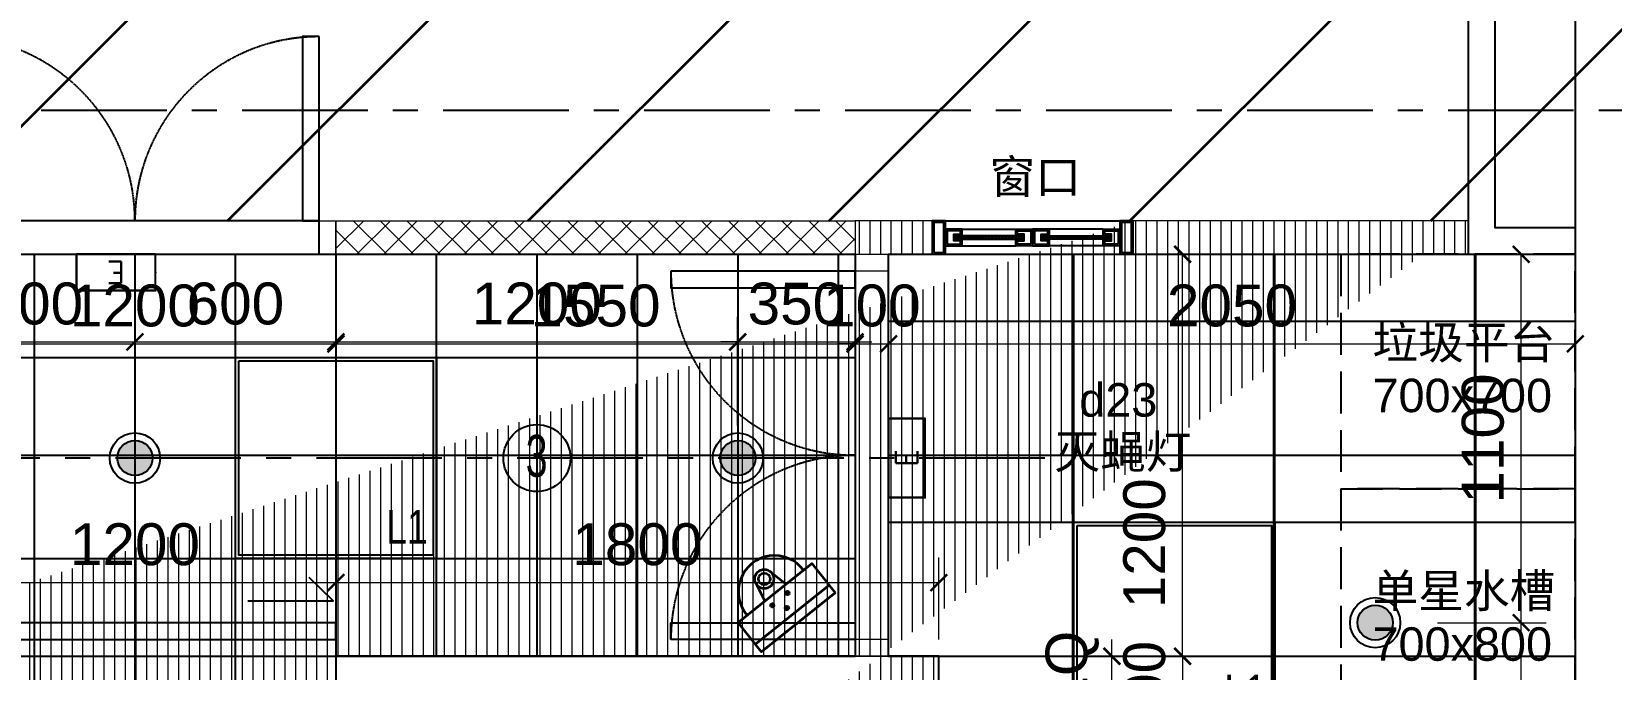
# Model space of a CAD drawing. Header units: millimetres. Extents: x -6033 to 120673, y -4970 to 90533.
# Drawn here: x 85572 to 90288, y 69550 to 71455 of the extents above; entities that cross this region are included whole.
import ezdxf
from ezdxf.enums import TextEntityAlignment as Align

# ---------------------------------------------------------------- set-up
doc = ezdxf.new("R2010")
doc.units = ezdxf.units.MM
for name, pattern in [('I-AR$0$CENTER', [2, 1.25, -0.25, 0.25, -0.25]), ('I-CEILING$0$CENTER', [2, 1.25, -0.25, 0.25, -0.25]), ('I-PLAN$0$ACAD_ISO02W100', [15, 12, -3]), ('I-PLAN$0$DASH', [0.35, 0.25, -0.1])]:
    doc.linetypes.add(name, pattern=pattern)
doc.layers.get('DefPoints').update_dxf_attribs({"color": 250})
for name, color, linetype, lineweight in [('_ACM-A-ANNO-DIMS', 2, 'Continuous', 9), ('_ACM-A-ANNO-DIMS-b', 2, 'Continuous', 18), ('_ACM-A-ANNO-DIMS-c', 2, 'Continuous', 18), ('I-AR$0$GZET_COL_GRID_1-200_轴线', 8, 'I-AR$0$CENTER', 25), ('I-AR$0$I-SCOPE', 252, 'Continuous', 35), ('I-CEILING$0$_ACM-A-DETL', 7, 'Continuous', 9), ('I-CEILING$0$_ACM-E-EQMT-SECT', 3, 'Continuous', 35), ('I-PLAN$0$_ACM-A-WALL-HACH', 251, 'Continuous', 9), ('I-PLAN$0$I-PL-WALL-FHINISH', 73, 'Continuous', 13), ('I-PLAN$0$I-WALL', 6, 'Continuous', 13)]:
    doc.layers.add(name, color=color, linetype=linetype, lineweight=lineweight)
for name, color, linetype in [('I-AR$0$D-BASE-INTWALL', 1, 'Continuous'), ('I-AR$0$D-BASE-WALL', 4, 'Continuous'), ('I-CEILING$0$0-LIGHT-RC', 1, 'Continuous'), ('I-CEILING$0$0-LIGHT-TXT', 90, 'Continuous'), ('I-CEILING$0$EQUIP_喷头', 90, 'Continuous'), ('I-CEILING$0$I-GRID', 252, 'I-CEILING$0$CENTER'), ('I-CEILING$0$I-RCP', 2, 'Continuous'), ('I-CEILING$0$I-RCP-AIR', 64, 'Continuous'), ('I-CEILING$0$I-RCP-REF', 3, 'Continuous'), ('I-CEILING$0$RC-Hatch【天花填充】', 251, 'Continuous'), ('I-FLOOR$0$I-FC', 2, 'Continuous'), ('I-FLOOR$0$I-FC-HATCH', 8, 'Continuous'), ('I-PLAN$0$I-PL-DOOR', 2, 'Continuous'), ('I-PLAN$0$I-PL-FURN', 1, 'I-PLAN$0$DASH'), ('I-PLAN$0$I—平面—门', 1, 'Continuous'), ('I-PLAN$0$L-ELEV-MARK', 253, 'Continuous'), ('地坪', 7, 'Continuous'), ('天花', 7, 'Continuous')]:
    doc.layers.add(name, color=color, linetype=linetype)
doc.styles.add('_ACM-G-NOTES', font='arial.ttf')
doc.styles.add('I-CEILING$0$1层应急疏散照明平面图$0$_TEL_DIM', font='SIMPLEX', dxfattribs={"width": 0.8, "height": 3.5, "bigfont": 'HZTXT'})
doc.styles.add('I-CEILING$0$_TEL_ATTDEF', font='GBENOR', dxfattribs={"width": 0.8, "height": 3, "bigfont": 'GBCBIG'})
doc.styles.add('I-CEILING$0$hztxt', font='ROS.shx', dxfattribs={"width": 0.7, "bigfont": 'HZTXT.shx'})
doc.styles.add('I-CEILING$0$I-CEILING$0$ar', font='arial.ttf', dxfattribs={"width": 0.8})
doc.styles.add('I-CEILING$0$黑体', font='simhei.ttf', dxfattribs={"height": 600})
doc.styles.add('I-PLAN$0$Arial', font='ARIALUNI.ttf')
doc.dimstyles.new('_ACM-DIM-A_50', dxfattribs={"dimscale": 50, "dimtxt": 2.5, "dimasz": 1, "dimexe": 1.5, "dimexo": 1, "dimgap": 1, "dimtad": 1, "dimdec": 0, "dimrnd": 5, "dimzin": 1, "dimdsep": 46, "dimtxsty": '_ACM-G-NOTES', "dimblk": 'ARCHTICK', "dimcen": 2.5, "dimclrd": 256, "dimclre": 256, "dimclrt": 256, "dimadec": 3, "dimazin": 0, "dimtfac": 1, "dimtdec": 0, "dimtix": 1, "dimtmove": 0, "dimatfit": 3, "dimldrblk": 'DOTSMALL', "dimfxl": 5, "dimfxlon": 1, "dimlwd": 18, "dimlwe": 18, "dimarcsym": 0})
pattern_1 = [(135.545657, (-1830, -52.47619), (-539.999994128, 530.00000522), [7.07139, -1477.92019]), (45, (-1840, -52.476), (20, 10), [7.00372, -21.28055]), (135.545657, (-1840, -52.47619), (-539.999994128, 530.00000522), [7.07139, -1477.92019]), (45, (-1850, -52.476), (20, 10), [7.00372, -21.28055])]

# ---------------------------------------------------------------- blocks, each defined once
blk = doc.blocks.new('I-AR$0$海龙_1211170131')
at = {"layer": 'I-AR$0$GZET_COL_GRID_1-200_轴线', "ltscale": 300}
blk.add_line((-2225, 70995), (116415, 70995), dxfattribs=at)
blk = doc.blocks.new('I-AR')
at = {"layer": 'I-AR$0$I-SCOPE'}
h = blk.add_hatch(dxfattribs=at)
h.set_pattern_fill('ANSI31', color=256, scale=200)
h.paths.add_polyline_path([(63300, 72640), (66630, 72640), (66630, 70889.4), (90600, 70890), (90600, 66390), (96650, 66390), (96650, 24876.4), (18340, 24876.4), (18340, 66390), (48090, 66390), (48090, 72640), (51400, 72640), (51400, 72649.9), (52869.5, 72649.9), (52869.5, 72640), (55240, 72640), (55240, 72790), (59460, 72790), (59460, 72640), (61830.5, 72640), (61830.5, 72649.9), (63300, 72649.9)], flags=16)
h.paths.add_polyline_path([(7330, 0), (7330, -1770), (11180, -1770), (11180, 0), (18450, 0), (18450, 2900), (27550, 2900), (27550, 18090), (37037.3, 18090), (37037.3, 17350), (96200, 17350), (96200, 18120), (114640, 18120), (114640, 84500), (0, 84500), (0, 0)])
at = {"layer": 'I-AR$0$D-BASE-INTWALL'}
blk.add_lwpolyline([(90180, 71650), (89860, 71650), (89860, 70790), (90180, 70790)], dxfattribs=at)
at = {"layer": 'I-AR$0$D-BASE-WALL'}
blk.add_line((90180, 73760), (90180, 66390), dxfattribs=at)
blk.add_lwpolyline([(90180, 71570), (89940, 71570), (89940, 70870), (90180, 70870)], dxfattribs=at)
at = {"layer": 'I-AR$0$GZET_COL_GRID_1-200_轴线'}
blk.add_blockref('I-AR$0$海龙_1211170131', (225, 225), dxfattribs=at)
blk = doc.blocks.new('I-PLAN$0$A$Cb0921e6b')
at = {"layer": 'I-PLAN$0$I-PL-WALL-FHINISH'}
for points in [[(0, 0), (50, 0), (50, 100), (0, 100)], [(1200, 0), (1150, 0), (1150, 100), (1200, 100)]]:
    blk.add_lwpolyline(points, close=True, dxfattribs=at)
at = {"layer": 'I-PLAN$0$I—平面—门'}
for points in [[(50, 650), (100, 650), (100, 100), (50, 100)], [(1150, 650), (1100, 650), (1100, 100), (1150, 100)]]:
    blk.add_lwpolyline(points, close=True, dxfattribs=at)
at = {"layer": 'I-PLAN$0$I—平面—门', "color": 252, "linetype": 'I-PLAN$0$DASH', "ltscale": 5}
for centre, start, end in [((50, 100), 0, 90), ((1150, 100), 90, 180)]:
    blk.add_arc(centre, 550, start, end, dxfattribs=at)
blk = doc.blocks.new('I-PLAN$0$K_0106232260')
at = {"layer": 'I-PLAN$0$I-PL-FURN', "linetype": 'ByBlock', "ltscale": 62}
h = blk.add_hatch(dxfattribs=at)
h.set_pattern_fill('玻璃截面', color=8, scale=10)
h.set_pattern_definition(pattern_1)
h.paths.add_polyline_path([(-224, -55), (-36, -55), (-35, -54), (-35, -46), (-36, -45), (-224, -45), (-225, -46), (-225, -54)])
h = blk.add_hatch(dxfattribs=at)
h.set_pattern_fill('玻璃截面', color=8, scale=10)
h.set_pattern_definition(pattern_1)
h.paths.add_polyline_path([(224, -55), (36, -55), (35, -54), (35, -46), (36, -45), (224, -45), (225, -46), (225, -54)])
at = {"layer": 'I-PLAN$0$I-PL-FURN', "color": 8, "linetype": 'ByBlock', "ltscale": 62}
for p, q in [((-260, 0), (260, 0)), ((-225, -55), (-230, -45)), ((-230, -55), (-225, -45)), ((-225, -46), (-35, -46)), ((-210, -25), (-50, -25)), ((-30, -55), (-35, -45)), ((-35, -55), (-30, -45)), ((30, -55), (35, -45)), ((35, -55), (30, -45)), ((225, -46), (35, -46)), ((210, -25), (50, -25)), ((225, -55), (230, -45)), ((230, -55), (225, -45)), ((-225, -54), (-35, -54)), ((-210, -75), (-50, -75)), ((225, -54), (35, -54)), ((210, -75), (50, -75)), ((-260, -100), (260, -100))]:
    blk.add_line(p, q, dxfattribs=at)
for points in [[(-300, -100), (-260, -100), (-260, 0), (-300, 0)], [(-295, -95), (-265, -95), (-265, -5), (-295, -5)], [(-260, -75), (-210, -75), (-210, -55), (-230, -55), (-230, -45), (-210, -45), (-210, -25), (-260, -25)], [(-255, -70), (-215, -70), (-215, -60), (-235, -60), (-235, -40), (-215, -40), (-215, -30), (-255, -30)], [(-230, -55), (-225, -55), (-225, -45), (-230, -45)], [(-224, -55), (-36, -55), (-35, -54), (-35, -46), (-36, -45), (-224, -45), (-225, -46), (-225, -54)], [(0, -75), (-50, -75), (-50, -55), (-30, -55), (-30, -45), (-50, -45), (-50, -25), (0, -25)], [(-5, -70), (-45, -70), (-45, -60), (-25, -60), (-25, -40), (-45, -40), (-45, -30), (-5, -30)], [(-30, -55), (-35, -55), (-35, -45), (-30, -45)], [(0, -75), (50, -75), (50, -55), (30, -55), (30, -45), (50, -45), (50, -25), (0, -25)], [(5, -70), (45, -70), (45, -60), (25, -60), (25, -40), (45, -40), (45, -30), (5, -30)], [(30, -55), (35, -55), (35, -45), (30, -45)], [(224, -55), (36, -55), (35, -54), (35, -46), (36, -45), (224, -45), (225, -46), (225, -54)], [(260, -75), (210, -75), (210, -55), (230, -55), (230, -45), (210, -45), (210, -25), (260, -25)], [(255, -70), (215, -70), (215, -60), (235, -60), (235, -40), (215, -40), (215, -30), (255, -30)], [(230, -55), (225, -55), (225, -45), (230, -45)], [(260, -100), (300, -100), (300, 0), (260, 0)], [(265, -95), (295, -95), (295, -5), (265, -5)]]:
    blk.add_lwpolyline(points, close=True, dxfattribs=at)
blk = doc.blocks.new('I-PLAN')
at = {"layer": 'I-PLAN$0$_ACM-A-WALL-HACH'}
h = blk.add_hatch(dxfattribs=at)
h.set_pattern_fill('ANSI31', color=256, scale=10, angle=45)
h.paths.add_polyline_path([(88260, 70790), (88260, 70890), (88030, 70890), (88030, 70790), (88230, 70790)], flags=17)
h.paths.add_polyline_path([(79671.5, 69390), (78155, 69390), (78155, 68990), (77955, 68990), (77955, 69590), (79671.5, 69590)], flags=17)
h.paths.add_polyline_path([(80271.5, 69390), (80271.5, 69590), (80780, 69590), (80780, 68990), (80580, 68990), (80580, 69390)], flags=17)
h.paths.add_polyline_path([(74580, 69590), (73930, 69590), (73930, 69390), (74580, 69390)])
h.paths.add_polyline_path([(68780, 69590), (69430, 69590), (69430, 69390), (68780, 69390)])
h.paths.add_polyline_path([(87280, 66490), (87480, 66490), (87480, 66390), (87280, 66390)])
h.paths.add_polyline_path([(82180, 68990), (82180, 69390), (84230, 69390), (84230, 66490), (84430, 66490), (84430, 69390), (85280, 69390), (85280, 69590), (81980, 69590), (81980, 68990)])
h.paths.add_polyline_path([(87480, 67390), (87480, 69390), (88280, 69390), (88280, 69590), (88080, 69590), (86480, 69590), (86480, 69390), (87280, 69390), (87280, 67390)], flags=17)
h.paths.add_polyline_path([(72130, 68170), (72130, 66490), (72330, 66490), (72330, 67870), (73130, 67870), (73130, 68070), (72330, 68070), (72330, 68170)])
h.paths.add_polyline_path([(71230, 68170), (71230, 66390), (71030, 66390), (71030, 67870), (70230, 67870), (70230, 68070), (71030, 68070), (71030, 68170)])
h.paths.add_polyline_path([(72130, 69070), (72330, 69070), (72330, 69390), (73030, 69390), (73030, 69590), (72130, 69590)])
h.paths.add_polyline_path([(71230, 69070), (71030, 69070), (71030, 69390), (70330, 69390), (70330, 69590), (71230, 69590)])
h.paths.add_polyline_path([(67800, 69490), (67830, 69490), (67830, 69590), (67800, 69590)], flags=17)
h.paths.add_polyline_path([(76755, 69590), (75180, 69590), (75180, 69390), (75330, 69390), (75330, 66390), (75530, 66390), (75530, 69390), (76555, 69390), (76555, 68990), (76755, 68990)])
h.paths.add_polyline_path([(68180, 69590), (68180, 69390), (68030, 69390), (68030, 66520), (67780, 66520), (67780, 66390), (67400, 66390), (67400, 66720), (67830, 66720), (67830, 69590)])
edge = h.paths.add_edge_path()
edge.add_line((89860, 70890), (88860, 70890))
edge.add_line((75530, 66520), (84230, 66520))
edge.add_line((75530, 66720), (84230, 66720))
h = blk.add_hatch(dxfattribs=at)
h.set_pattern_fill('多孔材料', color=256, scale=20, pattern_type=2)
h.set_pattern_definition([(45, (205307.41, 63794.31), (-40.00004, 40.00004), []), (135, (205307.41, 63794.31), (-40.00004, -40.00004), [])])
h.paths.add_polyline_path([(88030, 70790), (86480, 70790), (86480, 70890), (88030, 70890)])
h = blk.add_hatch(dxfattribs=at)
h.set_pattern_fill('ANSI31', color=256, scale=10, angle=45)
edge = h.paths.add_edge_path()
edge.add_line((89860, 70890), (88860, 70890))
edge.add_line((88860, 70890), (88860, 70790))
edge.add_line((88860, 70790), (89860, 70790))
edge.add_line((89860, 70790), (89860, 70890))
at = {"layer": 'I-PLAN$0$I-PL-DOOR'}
blk.add_lwpolyline([(86217, 69755.1), (86471.7, 69755.1), (86399.8, 69824.6)], dxfattribs=at)
blk.add_lwpolyline([(85280, 69640), (86480, 69640), (86480, 69690), (85280, 69690)], close=True, dxfattribs=at)
at = {"layer": 'I-PLAN$0$I-PL-FURN', "ltscale": 500}
for points in [[(89480, 70790), (89480, 70090), (90180, 70090), (90180, 70790)], [(89480, 70090), (89480, 69290), (90180, 69290), (90180, 70090)]]:
    blk.add_lwpolyline(points, close=True, dxfattribs=at)
at = {"layer": 'I-PLAN$0$I-WALL'}
for points in [[(88030, 70790), (86480, 70790), (86480, 70890), (88030, 70890)], [(87480, 67390), (87480, 69390), (88280, 69390), (88280, 69590), (88080, 69590), (88080, 69590), (86480, 69590), (86480, 69390), (87280, 69390), (87280, 67390)]]:
    blk.add_lwpolyline(points, close=True, dxfattribs=at)
for points in [[(88260, 70790), (88260, 70890), (88030, 70890), (88030, 70790), (88230, 70790), (88230, 70790), (88260, 70790)], [(89860, 70890), (88860, 70890), (88860, 70790), (89860, 70790), (89860, 70890)]]:
    blk.add_lwpolyline(points, dxfattribs=at)
at = {"layer": 'I-PLAN$0$I-PL-FURN', "linetype": 'ByBlock'}
blk.add_blockref('I-PLAN$0$K_0106232260', (88560, 70890), dxfattribs=at)
at = {"layer": 'I-PLAN$0$L-ELEV-MARK'}
blk.add_blockref('I-PLAN$0$A$Cb0921e6b', (85280, 70790), dxfattribs=at)
at = {"layer": 'I-PLAN$0$L-ELEV-MARK', "rotation": 90}
blk.add_blockref('I-PLAN$0$A$Cb0921e6b', (88130, 69590), dxfattribs=at)
at = {"layer": 'I-PLAN$0$I-PL-FURN', "linetype": 'I-PLAN$0$ACAD_ISO02W100', "char_height": 100, "attachment_point": 1, "style": 'I-PLAN$0$Arial'}
for s, insert, width in [('{\\fArial Unicode MS|b0|i0|c134|p34;窗口}', (88431.2, 71071.8), 151170.167), ('{\\fArial Unicode MS|b0|i0|c134|p34;垃圾平台}', (89574.5, 70577.7), 151170.167), ('{\\fArial Unicode MS|b0|i0|c134|p34;700x700}', (89574.5, 70418.5), 151170.167), ('{\\fArial Unicode MS|b0|i0|c134|p34;d23\\P}', (88699.2, 70405.3), 302840.333), ('灭蝇灯', (88624.8, 70250.7), 151170.167), ('{\\fArial Unicode MS|b0|i0|c134|p34;单星水槽}', (89574.5, 69835.3), 151170.167), ('{\\fArial Unicode MS|b0|i0|c134|p34;700x800}', (89574.5, 69676.2), 151170.167)]:
    blk.add_mtext(s, dxfattribs=dict(at, insert=insert, width=width))
blk = doc.blocks.new('I-CEILING$0$A$C9c5a774d')
at = {"layer": 'I-CEILING$0$0-LIGHT-RC'}
for points in [[(0, 600), (600, 600), (600, 0), (0, 0)], [(10, 590), (590, 590), (590, 10), (10, 10)]]:
    blk.add_lwpolyline(points, close=True, dxfattribs=at)
at = {"layer": 'I-CEILING$0$0-LIGHT-TXT', "style": 'I-CEILING$0$I-CEILING$0$ar', "width": 0.8}
blk.add_text('L1', height=100, dxfattribs=at).set_placement((449.9, 44.6))
blk = doc.blocks.new('*U661')
blk.add_blockref('I-CEILING$0$A$C9c5a774d', (-300, -300))
blk = doc.blocks.new('*U662')
at = {"layer": 'I-CEILING$0$I-RCP', "color": 0, "linetype": 'ByBlock', "lineweight": -2, "transparency": 16777216}
blk.add_blockref('*U661', (16800, 0), dxfattribs=at)
blk = doc.blocks.new('I-CEILING$0$A$C81734cc7')
at = {"layer": 'I-CEILING$0$_ACM-A-DETL'}
h = blk.add_hatch(color=256, dxfattribs=at)
edge = h.paths.add_edge_path()
edge.add_arc((0, 0), 52.5, 0, 360)
for radius in [75, 52.5]:
    blk.add_circle((0, 0), radius)
blk = doc.blocks.new('I-CEILING$0$$equip_U$00000441(DESKTOP-CO1PE1H)')
blk.add_circle((0, 0), 0.4)
at = {"color": 1, "style": 'I-CEILING$0$hztxt', "width": 0.7}
blk.add_text('3', height=0.5, dxfattribs=at).set_placement((-0.003, 0.027), align=Align.MIDDLE)
blk = doc.blocks.new('I-CEILING$0$1层应急疏散照明平面图$0$$equip$00002534')
for p, q in [((-0.72, 0.66), (-0.72, 0)), ((0.72, 0.66), (-0.72, 0.66)), ((0.72, 0), (0.72, 0.66)), ((-0.72, 0), (0.72, 0))]:
    blk.add_line(p, q)
at = {"const_width": 0.04}
blk.add_lwpolyline([(-0.72, 0.66), (-0.72, 0), (0.72, 0), (0.72, 0.66), (-0.72, 0.66), (-0.72, 0)], dxfattribs=at)
for p in [(0, 0.66), (-0.72, 0.33), (0.72, 0.33), (0, 0)]:
    blk.add_point(p)
at = {"color": 7, "style": 'I-CEILING$0$1层应急疏散照明平面图$0$_TEL_DIM'}
blk.add_attdef('$TEXT$', text='', height=0.4, dxfattribs=at).set_placement((0, 0.33), align=Align.MIDDLE_CENTER)
at = {"color": 7, "style": 'I-CEILING$0$1层应急疏散照明平面图$0$_TEL_DIM', "flags": 1}
blk.add_attdef('A', text='', height=0.00002, dxfattribs=at).set_placement((0, 0), align=Align.MIDDLE_CENTER)
blk = doc.blocks.new('I-CEILING$0$彩色半球摄像机')
for points in [[(-3.5, 14.8, 1), (7.2, 14.8, 1)], [(-32.5, -18.6, 1), (-21.8, -18.5, 1)], [(25.5, -18.6, 1), (36.2, -18.5, 1)]]:
    blk.add_hatch(color=256).paths.add_polyline_path(points)
for p, q in [((-139.3, 40.6), (142.9, 40.6)), ((-27.5, -100.9), (-40.5, -42)), ((28.2, -100.9), (41.2, -42))]:
    blk.add_line(p, q)
blk.add_lwpolyline([(-139.3, 69.8), (142.9, 69.8), (142.9, -42), (-139.3, -42)], close=True)
for centre, radius in [((1.8, 14.8), 5.37), ((-27.2, -18.5), 5.37), ((30.8, -18.5), 5.37), ((0.3, -94.7), 28.5), ((0.3, -94.7), 17.8)]:
    blk.add_circle(centre, radius)
blk.add_arc((0.3, -46.1), 107.7, 177.807, 2.193)
blk = doc.blocks.new('I-CEILING')
at = {"layer": 'I-CEILING$0$RC-Hatch【天花填充】'}
h = blk.add_hatch(dxfattribs=at)
h.set_pattern_fill('_USER', color=256, scale=600, double=1, pattern_type=0)
h.set_pattern_definition([(0, (81980, 70481.47), (0, 600), []), (90, (81980, 70481.47), (-600, 4e-14), [])])
h.paths.add_polyline_path([(84430, 69390), (85280, 69390), (85280, 69590), (81980, 69590), (81980, 69090), (80780, 69090), (80780, 69590), (77955, 69590), (77955, 69090), (76755, 69090), (76755, 69590), (66630, 69590), (66630, 70790), (88030, 70790), (88030, 69590), (86480, 69590), (86480, 69390), (87280, 69390), (87280, 66390), (85430, 66390), (85430, 66490), (84430, 66490)])
h = blk.add_hatch(dxfattribs=at)
h.set_pattern_fill('_USER', color=256, scale=600, double=1, pattern_type=0)
h.set_pattern_definition([(0, (88682.5, 69390), (0, 600), []), (90, (88682.5, 69390), (-600, 4e-14), [])])
h.paths.add_polyline_path([(89390, 66390), (87480, 66390), (87480, 69390), (88280, 69390), (88280, 69590), (88130, 69590), (88130, 70790), (90180, 70790), (90180, 66490), (89390, 66490)])
at = {"layer": 'I-CEILING$0$I-GRID', "ltscale": 300}
blk.add_lwpolyline([(88596.6, 70181.5), (66425.5, 70181.5)], dxfattribs=at)
at = {"layer": 'I-CEILING$0$I-RCP'}
blk.add_lwpolyline([(86430, 70890), (85330, 70890), (85330, 70790), (86430, 70790)], close=True, dxfattribs=at)
blk.add_lwpolyline([(84430, 69390), (85280, 69390), (85280, 69590), (81980, 69590), (81980, 69090), (80780, 69090), (80780, 69590), (77955, 69590), (77955, 69090), (76755, 69090), (76755, 69590), (66630, 69590), (66630, 70790), (88030, 70790), (88030, 69590), (86480, 69590), (86480, 69390), (87280, 69390), (87280, 66390), (85430, 66390), (85430, 66490), (84430, 66490), (84430, 69390)], dxfattribs=at)
blk.add_blockref('I-CEILING$0$A$C9c5a774d', (88682.5, 69390))
at = {"layer": 'I-CEILING$0$EQUIP_喷头'}
for p in [(85880, 70181.5), (87680, 70181.5), (89582.5, 69690)]:
    blk.add_blockref('I-CEILING$0$A$C81734cc7', p, dxfattribs=at)
at = {"layer": 'I-CEILING$0$I-RCP'}
blk.add_blockref('*U662', (69680, 70181.5), dxfattribs=at)
at = {"layer": 'I-CEILING$0$I-RCP-REF', "linetype": 'Continuous'}
ref = blk.add_blockref('I-CEILING$0$1层应急疏散照明平面图$0$$equip$00002534', (85823.3, 70682.1), dxfattribs=dict(at, xscale=163.5000000000001, yscale=163.5000000000001, zscale=163.5000000000001))
ref.add_attrib('$TEXT$', 'E', dxfattribs={"layer": 'I-CEILING$0$0-LIGHT-RC', "color": 7, "height": 65.4, "rotation": 180, "style": 'I-CEILING$0$1层应急疏散照明平面图$0$_TEL_DIM'}).set_placement((85823.3, 70736), align=Align.MIDDLE_CENTER)
at = {"layer": 'I-CEILING$0$I-RCP-REF', "color": 1, "linetype": 'Continuous'}
ref = blk.add_blockref('I-CEILING$0$$equip_U$00000441(DESKTOP-CO1PE1H)', (87080, 70181.5), dxfattribs=dict(at, xscale=249.9999999999999, yscale=249.9999999999999, zscale=249.9999999999999))
ref.add_attrib('$TEXT$', 'REMARK', dxfattribs={"layer": 'I-CEILING$0$0-LIGHT-RC', "color": 7, "height": 0.005, "style": 'I-CEILING$0$_TEL_ATTDEF'}).set_placement((87080, 70181.5), align=Align.MIDDLE_CENTER)
at = {"layer": 'I-CEILING$0$I-RCP-REF', "linetype": 'Continuous'}
ref = blk.add_blockref('I-CEILING$0$1层应急疏散照明平面图$0$$equip$00002534', (88130, 70181.5), dxfattribs=dict(at, xscale=163.5000000000001, yscale=163.5000000000001, zscale=163.5000000000001, rotation=270))
ref.add_attrib('$TEXT$', 'E', dxfattribs={"layer": 'I-CEILING$0$0-LIGHT-RC', "color": 7, "height": 65.4, "rotation": 90, "style": 'I-CEILING$0$1层应急疏散照明平面图$0$_TEL_DIM'}).set_placement((88184, 70181.5), align=Align.MIDDLE_CENTER)
at = {"layer": 'I-CEILING$0$I-RCP-AIR', "style": 'I-CEILING$0$黑体'}
for tag, p in [('R', (61966.4, 71748.9)), ('R', (61966.4, 66925.2)), ('R', (51736.1, 63924.8)), ('R', (62976.1, 63924.8)), ('S', (56433.6, 63065))]:
    blk.add_attdef(tag, text='', height=100, dxfattribs=at).set_placement(p, align=Align.MIDDLE_CENTER)
at = {"layer": 'I-CEILING$0$_ACM-E-EQMT-SECT', "rotation": 218.7470640975275}
blk.add_blockref('I-CEILING$0$彩色半球摄像机', (87818.4, 69746.8), dxfattribs=at)
at = {"layer": 'I-CEILING$0$I-RCP'}
blk.add_lwpolyline([(89390, 66390), (87480, 66390), (87480, 69390), (88280, 69390), (88280, 69590), (88130, 69590), (88130, 70790), (90180, 70790), (90180, 66490), (89390, 66490)], close=True, dxfattribs=at)
blk = doc.blocks.new('I-FLOOR')
at = {"layer": 'I-FLOOR$0$I-FC-HATCH'}
h = blk.add_hatch(dxfattribs=at)
h.set_pattern_fill('_USER', color=256, scale=600, double=1, pattern_type=0)
h.set_pattern_definition([(0, (85280, 69590), (0, 600), []), (90, (85280, 69590), (-600, 4e-14), [])])
h.paths.add_polyline_path([(84430, 69390), (85280, 69390), (85280, 69590), (81980, 69590), (81980, 69090), (80780, 69090), (80780, 69590), (77955, 69590), (77955, 69090), (76755, 69090), (76755, 69590), (66630, 69590), (66630, 70790), (88030, 70790), (88030, 69590), (86480, 69590), (86480, 69390), (87280, 69390), (87280, 66390), (85430, 66390), (85430, 66490), (84430, 66490)])
h = blk.add_hatch(dxfattribs=at)
h.set_pattern_fill('_USER', color=256, scale=600, double=1, pattern_type=0)
h.set_pattern_definition([(0, (87480, 70790), (0, 600), []), (90, (87480, 70790), (-600, 4e-14), [])])
h.paths.add_polyline_path([(89390, 66390), (87480, 66390), (87480, 69390), (88280, 69390), (88280, 69590), (88130, 69590), (88130, 70790), (90180, 70790), (90180, 66490), (89390, 66490)])
at = {"layer": 'I-FLOOR$0$I-FC'}
for points in [[(86430, 70890), (85330, 70890), (85330, 70790), (86430, 70790)], [(89390, 66390), (87480, 66390), (87480, 69390), (88280, 69390), (88280, 69590), (88130, 69590), (88130, 70790), (90180, 70790), (90180, 66490), (89390, 66490)]]:
    blk.add_lwpolyline(points, close=True, dxfattribs=at)
blk.add_lwpolyline([(84430, 69390), (85280, 69390), (85280, 69590), (81980, 69590), (81980, 69090), (80780, 69090), (80780, 69590), (77955, 69590), (77955, 69090), (76755, 69090), (76755, 69590), (66630, 69590), (66630, 70790), (88030, 70790), (88030, 69590), (86480, 69590), (86480, 69390), (87280, 69390), (87280, 66390), (85430, 66390), (85430, 66490), (84430, 66490), (84430, 69390)], dxfattribs=at)
blk = doc.blocks.new('_ArchTick')
at = {"color": 0, "linetype": 'ByBlock', "const_width": 0.15}
blk.add_lwpolyline([(-0.5, -0.5), (0.5, 0.5)], dxfattribs=at)
blk = doc.blocks.new('*D46')
at = {"layer": '_ACM-A-ANNO-DIMS', "lineweight": 18, "transparency": 16777216}
for p, q in [((85280, 69640), (85280, 69884.6)), ((86480, 69640), (86480, 69884.6)), ((85280, 69809.6), (86480, 69809.6))]:
    blk.add_line(p, q, dxfattribs=at)
at = {"layer": 'DefPoints', "color": 0, "transparency": 16777216}
for p in [(86480, 69809.6), (85280, 69590), (86480, 69590)]:
    blk.add_point(p, dxfattribs=at)
at = {"layer": '_ACM-A-ANNO-DIMS', "lineweight": 18, "transparency": 16777216, "xscale": 50, "yscale": 50, "zscale": 50, "rotation": 180}
blk.add_blockref('_ArchTick', (85280, 69809.6), dxfattribs=at)
at = {"layer": '_ACM-A-ANNO-DIMS', "lineweight": 18, "transparency": 16777216, "xscale": 50, "yscale": 50, "zscale": 50}
blk.add_blockref('_ArchTick', (86480, 69809.6), dxfattribs=at)
at = {"layer": '_ACM-A-ANNO-DIMS', "transparency": 16777216, "insert": (85880, 69923.4), "char_height": 125, "attachment_point": 5, "style": '_ACM-G-NOTES'}
blk.add_mtext('1200', dxfattribs=at)
blk = doc.blocks.new('_DotSmall')
at = {"color": 0, "linetype": 'ByBlock', "const_width": 0.5}
blk.add_lwpolyline([(-0.0625, 0, 1), (0.0625, 0, 1)], format="xyb", close=True, dxfattribs=at)
blk = doc.blocks.new('*D47')
at = {"layer": '_ACM-A-ANNO-DIMS', "lineweight": 18, "transparency": 16777216}
for p, q in [((86480, 69640), (86480, 69884.6)), ((88280, 69640), (88280, 69884.6)), ((86480, 69809.6), (88280, 69809.6))]:
    blk.add_line(p, q, dxfattribs=at)
at = {"layer": 'DefPoints', "color": 0, "transparency": 16777216}
for p in [(88280, 69809.6), (86480, 69590), (88280, 69590)]:
    blk.add_point(p, dxfattribs=at)
at = {"layer": '_ACM-A-ANNO-DIMS', "lineweight": 18, "transparency": 16777216, "xscale": 50, "yscale": 50, "zscale": 50, "rotation": 180}
blk.add_blockref('_ArchTick', (86480, 69809.6), dxfattribs=at)
at = {"layer": '_ACM-A-ANNO-DIMS', "lineweight": 18, "transparency": 16777216, "xscale": 50, "yscale": 50, "zscale": 50}
blk.add_blockref('_ArchTick', (88280, 69809.6), dxfattribs=at)
at = {"layer": '_ACM-A-ANNO-DIMS', "transparency": 16777216, "insert": (87380, 69923.4), "char_height": 125, "attachment_point": 5, "style": '_ACM-G-NOTES'}
blk.add_mtext('1800', dxfattribs=at)
blk = doc.blocks.new('*D49')
at = {"layer": '_ACM-A-ANNO-DIMS', "lineweight": 18, "transparency": 16777216}
for p, q in [((85280, 70740), (85280, 70447.5)), ((86480, 70740), (86480, 70447.5)), ((85280, 70522.5), (86480, 70522.5))]:
    blk.add_line(p, q, dxfattribs=at)
at = {"layer": 'DefPoints', "color": 0, "transparency": 16777216}
for p in [(85280, 70790), (86480, 70790), (86480, 70522.5)]:
    blk.add_point(p, dxfattribs=at)
at = {"layer": '_ACM-A-ANNO-DIMS', "lineweight": 18, "transparency": 16777216, "xscale": 50, "yscale": 50, "zscale": 50, "rotation": 180}
blk.add_blockref('_ArchTick', (85280, 70522.5), dxfattribs=at)
at = {"layer": '_ACM-A-ANNO-DIMS', "lineweight": 18, "transparency": 16777216, "xscale": 50, "yscale": 50, "zscale": 50}
blk.add_blockref('_ArchTick', (86480, 70522.5), dxfattribs=at)
at = {"layer": '_ACM-A-ANNO-DIMS', "transparency": 16777216, "insert": (85880, 70636.3), "char_height": 125, "attachment_point": 5, "style": '_ACM-G-NOTES'}
blk.add_mtext('1200', dxfattribs=at)
blk = doc.blocks.new('*D50')
at = {"layer": '_ACM-A-ANNO-DIMS', "lineweight": 18, "transparency": 16777216}
for p, q in [((86480, 70740), (86480, 70447.5)), ((88030, 70740), (88030, 70447.5)), ((86480, 70522.5), (88030, 70522.5))]:
    blk.add_line(p, q, dxfattribs=at)
at = {"layer": 'DefPoints', "color": 0, "transparency": 16777216}
for p in [(86480, 70790), (88030, 70790), (88030, 70522.5)]:
    blk.add_point(p, dxfattribs=at)
at = {"layer": '_ACM-A-ANNO-DIMS', "lineweight": 18, "transparency": 16777216, "xscale": 50, "yscale": 50, "zscale": 50, "rotation": 180}
blk.add_blockref('_ArchTick', (86480, 70522.5), dxfattribs=at)
at = {"layer": '_ACM-A-ANNO-DIMS', "lineweight": 18, "transparency": 16777216, "xscale": 50, "yscale": 50, "zscale": 50}
blk.add_blockref('_ArchTick', (88030, 70522.5), dxfattribs=at)
at = {"layer": '_ACM-A-ANNO-DIMS', "transparency": 16777216, "insert": (87255, 70636.3), "char_height": 125, "attachment_point": 5, "style": '_ACM-G-NOTES'}
blk.add_mtext('1550', dxfattribs=at)
blk = doc.blocks.new('*D51')
at = {"layer": '_ACM-A-ANNO-DIMS', "lineweight": 18, "transparency": 16777216}
for p, q in [((88030, 70740), (88030, 70447.5)), ((88130, 70740), (88130, 70447.5)), ((88030, 70522.5), (87980, 70522.5)), ((88030, 70522.5), (88130, 70522.5)), ((88130, 70522.5), (88180, 70522.5))]:
    blk.add_line(p, q, dxfattribs=at)
at = {"layer": 'DefPoints', "color": 0, "transparency": 16777216}
for p in [(88030, 70790), (88130, 70790), (88130, 70522.5)]:
    blk.add_point(p, dxfattribs=at)
at = {"layer": '_ACM-A-ANNO-DIMS', "lineweight": 18, "transparency": 16777216, "xscale": 50, "yscale": 50, "zscale": 50}
blk.add_blockref('_ArchTick', (88030, 70522.5), dxfattribs=at)
at = {"layer": '_ACM-A-ANNO-DIMS', "lineweight": 18, "transparency": 16777216, "xscale": 50, "yscale": 50, "zscale": 50, "rotation": 180}
blk.add_blockref('_ArchTick', (88130, 70522.5), dxfattribs=at)
at = {"layer": '_ACM-A-ANNO-DIMS', "transparency": 16777216, "insert": (88080, 70636.3), "char_height": 125, "attachment_point": 5, "style": '_ACM-G-NOTES'}
blk.add_mtext('100', dxfattribs=at)
blk = doc.blocks.new('*D52')
at = {"layer": '_ACM-A-ANNO-DIMS', "lineweight": 18, "transparency": 16777216}
for p, q in [((88130, 70740), (88130, 70447.5)), ((90180, 70740), (90180, 70447.5)), ((88130, 70522.5), (90180, 70522.5))]:
    blk.add_line(p, q, dxfattribs=at)
at = {"layer": 'DefPoints', "color": 0, "transparency": 16777216}
for p in [(88130, 70790), (90180, 70790), (90180, 70522.5)]:
    blk.add_point(p, dxfattribs=at)
at = {"layer": '_ACM-A-ANNO-DIMS', "lineweight": 18, "transparency": 16777216, "xscale": 50, "yscale": 50, "zscale": 50, "rotation": 180}
blk.add_blockref('_ArchTick', (88130, 70522.5), dxfattribs=at)
at = {"layer": '_ACM-A-ANNO-DIMS', "lineweight": 18, "transparency": 16777216, "xscale": 50, "yscale": 50, "zscale": 50}
blk.add_blockref('_ArchTick', (90180, 70522.5), dxfattribs=at)
at = {"layer": '_ACM-A-ANNO-DIMS', "transparency": 16777216, "insert": (89155, 70636.3), "char_height": 125, "attachment_point": 5, "style": '_ACM-G-NOTES'}
blk.add_mtext('2050', dxfattribs=at)
blk = doc.blocks.new('*D53')
at = {"layer": '_ACM-A-ANNO-DIMS', "lineweight": 18, "transparency": 16777216}
for p, q in [((88757.6, 70790), (89082.6, 70790)), ((89007.6, 69590), (89007.6, 70790)), ((88757.6, 69590), (89082.6, 69590))]:
    blk.add_line(p, q, dxfattribs=at)
at = {"layer": 'DefPoints', "color": 0, "transparency": 16777216}
for p in [(88230, 70790), (89007.6, 70790), (88682.5, 69590)]:
    blk.add_point(p, dxfattribs=at)
at = {"layer": '_ACM-A-ANNO-DIMS', "lineweight": 18, "transparency": 16777216, "xscale": 50, "yscale": 50, "zscale": 50}
for p, rotation in [((89007.6, 70790), 90), ((89007.6, 69590), 270)]:
    blk.add_blockref('_ArchTick', p, dxfattribs=dict(at, rotation=rotation))
at = {"layer": '_ACM-A-ANNO-DIMS', "transparency": 16777216, "insert": (88893.8, 69927.2), "char_height": 125, "attachment_point": 5, "rotation": 90, "style": '_ACM-G-NOTES'}
blk.add_mtext('1200', dxfattribs=at)
blk = doc.blocks.new('*D54')
at = {"layer": '_ACM-A-ANNO-DIMS', "lineweight": 18, "transparency": 16777216}
for p, q in [((89007.6, 69590), (89007.6, 69640)), ((88757.6, 69590), (89082.6, 69590)), ((89007.6, 69590), (89007.6, 69390)), ((88757.6, 69390), (89082.6, 69390)), ((89007.6, 69390), (89007.6, 69340))]:
    blk.add_line(p, q, dxfattribs=at)
at = {"layer": 'DefPoints', "color": 0, "transparency": 16777216}
for p in [(88682.5, 69590), (88682.5, 69390), (89007.6, 69390)]:
    blk.add_point(p, dxfattribs=at)
at = {"layer": '_ACM-A-ANNO-DIMS', "lineweight": 18, "transparency": 16777216, "xscale": 50, "yscale": 50, "zscale": 50}
for p, rotation in [((89007.6, 69590), 270), ((89007.6, 69390), 90)]:
    blk.add_blockref('_ArchTick', p, dxfattribs=dict(at, rotation=rotation))
at = {"layer": '_ACM-A-ANNO-DIMS', "transparency": 16777216, "insert": (88893.8, 69490), "char_height": 125, "attachment_point": 5, "rotation": 90, "style": '_ACM-G-NOTES'}
blk.add_mtext('200', dxfattribs=at)
blk = doc.blocks.new('*D214')
at = {"layer": '_ACM-A-ANNO-DIMS-b', "lineweight": 18, "transparency": 16777216}
for p, q in [((85279.3, 70278.3), (85279.3, 70603.3)), ((85880, 70278.3), (85880, 70603.3)), ((85279.3, 70528.3), (85880, 70528.3))]:
    blk.add_line(p, q, dxfattribs=at)
at = {"layer": 'DefPoints', "color": 0, "transparency": 16777216}
for p in [(85880, 70528.3), (85279.3, 70181.4), (85880, 70181.4)]:
    blk.add_point(p, dxfattribs=at)
at = {"layer": '_ACM-A-ANNO-DIMS-b', "lineweight": 18, "transparency": 16777216, "xscale": 50, "yscale": 50, "zscale": 50, "rotation": 180}
blk.add_blockref('_ArchTick', (85279.3, 70528.3), dxfattribs=at)
at = {"layer": '_ACM-A-ANNO-DIMS-b', "lineweight": 18, "transparency": 16777216, "xscale": 50, "yscale": 50, "zscale": 50}
blk.add_blockref('_ArchTick', (85880, 70528.3), dxfattribs=at)
at = {"layer": '_ACM-A-ANNO-DIMS-b', "transparency": 16777216, "insert": (85579.7, 70642.2), "char_height": 125, "attachment_point": 5, "style": '_ACM-G-NOTES'}
blk.add_mtext('600', dxfattribs=at)
blk = doc.blocks.new('*D215')
at = {"layer": '_ACM-A-ANNO-DIMS-b', "lineweight": 18, "transparency": 16777216}
for p, q in [((85880, 70278.3), (85880, 70603.3)), ((86480, 70278.3), (86480, 70603.3)), ((85880, 70528.3), (86480, 70528.3))]:
    blk.add_line(p, q, dxfattribs=at)
at = {"layer": 'DefPoints', "color": 0, "transparency": 16777216}
for p in [(86480, 70528.3), (85880, 70181.4), (86480, 70181.4)]:
    blk.add_point(p, dxfattribs=at)
at = {"layer": '_ACM-A-ANNO-DIMS-b', "lineweight": 18, "transparency": 16777216, "xscale": 50, "yscale": 50, "zscale": 50, "rotation": 180}
blk.add_blockref('_ArchTick', (85880, 70528.3), dxfattribs=at)
at = {"layer": '_ACM-A-ANNO-DIMS-b', "lineweight": 18, "transparency": 16777216, "xscale": 50, "yscale": 50, "zscale": 50}
blk.add_blockref('_ArchTick', (86480, 70528.3), dxfattribs=at)
at = {"layer": '_ACM-A-ANNO-DIMS-b', "transparency": 16777216, "insert": (86180, 70642.2), "char_height": 125, "attachment_point": 5, "style": '_ACM-G-NOTES'}
blk.add_mtext('600', dxfattribs=at)
blk = doc.blocks.new('*D217')
at = {"layer": '_ACM-A-ANNO-DIMS-b', "lineweight": 18, "transparency": 16777216}
for p, q in [((86480, 70278.3), (86480, 70603.3)), ((87679.3, 70278.3), (87679.3, 70603.3)), ((86480, 70528.3), (87679.3, 70528.3))]:
    blk.add_line(p, q, dxfattribs=at)
at = {"layer": 'DefPoints', "color": 0, "transparency": 16777216}
for p in [(87679.3, 70528.3), (86480, 70181.4), (87679.3, 70181.4)]:
    blk.add_point(p, dxfattribs=at)
at = {"layer": '_ACM-A-ANNO-DIMS-b', "lineweight": 18, "transparency": 16777216, "xscale": 50, "yscale": 50, "zscale": 50, "rotation": 180}
blk.add_blockref('_ArchTick', (86480, 70528.3), dxfattribs=at)
at = {"layer": '_ACM-A-ANNO-DIMS-b', "lineweight": 18, "transparency": 16777216, "xscale": 50, "yscale": 50, "zscale": 50}
blk.add_blockref('_ArchTick', (87679.3, 70528.3), dxfattribs=at)
at = {"layer": '_ACM-A-ANNO-DIMS-b', "transparency": 16777216, "insert": (87079.7, 70642.2), "char_height": 125, "attachment_point": 5, "style": '_ACM-G-NOTES'}
blk.add_mtext('1200', dxfattribs=at)
blk = doc.blocks.new('*D216')
at = {"layer": '_ACM-A-ANNO-DIMS-b', "lineweight": 18, "transparency": 16777216}
for p, q in [((87679.3, 70278.3), (87679.3, 70603.3)), ((88030, 70278.3), (88030, 70603.3)), ((87679.3, 70528.3), (87629.3, 70528.3)), ((87679.3, 70528.3), (88030, 70528.3)), ((88030, 70528.3), (88080, 70528.3))]:
    blk.add_line(p, q, dxfattribs=at)
at = {"layer": 'DefPoints', "color": 0, "transparency": 16777216}
for p in [(88030, 70528.3), (87679.3, 70181.4), (88030, 70190)]:
    blk.add_point(p, dxfattribs=at)
at = {"layer": '_ACM-A-ANNO-DIMS-b', "lineweight": 18, "transparency": 16777216, "xscale": 50, "yscale": 50, "zscale": 50}
blk.add_blockref('_ArchTick', (87679.3, 70528.3), dxfattribs=at)
at = {"layer": '_ACM-A-ANNO-DIMS-b', "lineweight": 18, "transparency": 16777216, "xscale": 50, "yscale": 50, "zscale": 50, "rotation": 180}
blk.add_blockref('_ArchTick', (88030, 70528.3), dxfattribs=at)
at = {"layer": '_ACM-A-ANNO-DIMS-b', "transparency": 16777216, "insert": (87854.7, 70642.2), "char_height": 125, "attachment_point": 5, "style": '_ACM-G-NOTES'}
blk.add_mtext('350', dxfattribs=at)
blk = doc.blocks.new('*D150')
at = {"layer": '_ACM-A-ANNO-DIMS-b', "lineweight": 18, "transparency": 16777216}
for p, q in [((89768.2, 69690), (90093.2, 69690)), ((90018.2, 67890), (90018.2, 69690)), ((89768.2, 67890), (90093.2, 67890))]:
    blk.add_line(p, q, dxfattribs=at)
at = {"layer": 'DefPoints', "color": 0, "transparency": 16777216}
for p in [(88982.5, 69690), (90018.2, 69690), (88982.5, 67890)]:
    blk.add_point(p, dxfattribs=at)
at = {"layer": '_ACM-A-ANNO-DIMS-b', "lineweight": 18, "transparency": 16777216, "xscale": 50, "yscale": 50, "zscale": 50}
for p, rotation in [((90018.2, 69690), 90), ((90018.2, 67890), 270)]:
    blk.add_blockref('_ArchTick', p, dxfattribs=dict(at, rotation=rotation))
at = {"layer": '_ACM-A-ANNO-DIMS-b', "transparency": 16777216, "insert": (89904.4, 68790), "char_height": 125, "attachment_point": 5, "rotation": 90, "style": '_ACM-G-NOTES'}
blk.add_mtext('1800', dxfattribs=at)
blk = doc.blocks.new('*D151')
at = {"layer": '_ACM-A-ANNO-DIMS-b', "lineweight": 18, "transparency": 16777216}
for p, q in [((89768.2, 70790), (90093.2, 70790)), ((90018.2, 69690), (90018.2, 70790)), ((89768.2, 69690), (90093.2, 69690))]:
    blk.add_line(p, q, dxfattribs=at)
at = {"layer": 'DefPoints', "color": 0, "transparency": 16777216}
for p in [(88982.5, 70790), (90018.2, 70790), (88982.5, 69690)]:
    blk.add_point(p, dxfattribs=at)
at = {"layer": '_ACM-A-ANNO-DIMS-b', "lineweight": 18, "transparency": 16777216, "xscale": 50, "yscale": 50, "zscale": 50}
for p, rotation in [((90018.2, 70790), 90), ((90018.2, 69690), 270)]:
    blk.add_blockref('_ArchTick', p, dxfattribs=dict(at, rotation=rotation))
at = {"layer": '_ACM-A-ANNO-DIMS-b', "transparency": 16777216, "insert": (89904.4, 70240), "char_height": 125, "attachment_point": 5, "rotation": 90, "style": '_ACM-G-NOTES'}
blk.add_mtext('1100', dxfattribs=at)
blk = doc.blocks.new('*D169')
at = {"layer": '_ACM-A-ANNO-DIMS-c', "lineweight": 18, "transparency": 16777216}
for p, q in [((88796.6, 69590), (88796.6, 69640)), ((88546.6, 69590), (88871.6, 69590)), ((88796.6, 69490), (88796.6, 69590)), ((88546.6, 69490), (88871.6, 69490)), ((88796.6, 69490), (88796.6, 69440))]:
    blk.add_line(p, q, dxfattribs=at)
at = {"layer": 'DefPoints', "color": 0, "transparency": 16777216}
for p in [(88280, 69590), (88796.6, 69590), (88280, 69490)]:
    blk.add_point(p, dxfattribs=at)
at = {"layer": '_ACM-A-ANNO-DIMS-c', "lineweight": 18, "transparency": 16777216, "xscale": 50, "yscale": 50, "zscale": 50}
for p, rotation in [((88796.6, 69590), 270), ((88796.6, 69490), 90)]:
    blk.add_blockref('_ArchTick', p, dxfattribs=dict(at, rotation=rotation))
at = {"layer": '_ACM-A-ANNO-DIMS-c', "transparency": 16777216, "insert": (88678.1, 69540), "char_height": 125, "attachment_point": 5, "rotation": 90, "style": '_ACM-G-NOTES'}
blk.add_mtext('EQ', dxfattribs=at)

msp = doc.modelspace()

# ---------------------------------------------------------------- block references
for name in ['I-AR', 'I-PLAN']:
    msp.add_blockref(name, (0, 0))

# ---------------------------------------------------------------- next in the draw order: block references
at = {"layer": '天花'}
msp.add_blockref('I-CEILING', (0, 0), dxfattribs=at)

# ---------------------------------------------------------------- next in the draw order: block references
at = {"layer": '地坪'}
msp.add_blockref('I-FLOOR', (0, 0), dxfattribs=at)

# ---------------------------------------------------------------- next in the draw order: dimensions: what is measured, and where the dimension line sits
at = {"layer": '_ACM-A-ANNO-DIMS'}
for base, p1, p2, picture, middle in [((86480, 70522.5), (85280, 70790), (86480, 70790), '*D49', (85880, 70636.3)), ((88030, 70522.5), (86480, 70790), (88030, 70790), '*D50', (87255, 70636.3)), ((88130, 70522.5), (88030, 70790), (88130, 70790), '*D51', (88080, 70636.3)), ((90180, 70522.5), (88130, 70790), (90180, 70790), '*D52', (89155, 70636.3)), ((86480, 69809.6), (85280, 69590), (86480, 69590), '*D46', (85880, 69923.4)), ((88280, 69809.6), (86480, 69590), (88280, 69590), '*D47', (87380, 69923.4))]:
    dim = msp.add_linear_dim(base=base, p1=p1, p2=p2, dimstyle='_ACM-DIM-A_50', override={"dimtmove": 1}, dxfattribs=at)
    dim.commit()
    dim.dimension.update_dxf_attribs({"geometry": picture, "text_midpoint": middle})
dim = msp.add_linear_dim(base=(89007.6, 70790), p1=(88682.5, 69590), p2=(88230, 70790), angle=90, dimstyle='_ACM-DIM-A_50', dxfattribs=at)
dim.commit()
dim.dimension.update_dxf_attribs({"geometry": '*D53', "text_midpoint": (89007.6, 69927.2), "dimtype": 160})
dim = msp.add_linear_dim(base=(89007.6, 69390), p1=(88682.5, 69590), p2=(88682.5, 69390), angle=90, dimstyle='_ACM-DIM-A_50', override={"dimtmove": 1}, dxfattribs=at)
dim.commit()
dim.dimension.update_dxf_attribs({"geometry": '*D54', "text_midpoint": (88893.8, 69490)})
at = {"layer": '_ACM-A-ANNO-DIMS-b'}
for base, p1, p2, picture, middle in [((90018.2, 70790), (88982.5, 69690), (88982.5, 70790), '*D151', (89904.4, 70240)), ((90018.2, 69690), (88982.5, 67890), (88982.5, 69690), '*D150', (89904.4, 68790))]:
    dim = msp.add_linear_dim(base=base, p1=p1, p2=p2, angle=90, dimstyle='_ACM-DIM-A_50', dxfattribs=at)
    dim.commit()
    dim.dimension.update_dxf_attribs({"geometry": picture, "text_midpoint": middle})
for base, p1, p2, picture, middle in [((85880, 70528.3), (85279.3, 70181.4), (85880, 70181.4), '*D214', (85579.7, 70642.2)), ((86480, 70528.3), (85880, 70181.4), (86480, 70181.4), '*D215', (86180, 70642.2)), ((87679.3, 70528.3), (86480, 70181.4), (87679.3, 70181.4), '*D217', (87079.7, 70642.2)), ((88030, 70528.3), (87679.3, 70181.4), (88030, 70190), '*D216', (87854.7, 70642.2))]:
    dim = msp.add_linear_dim(base=base, p1=p1, p2=p2, dimstyle='_ACM-DIM-A_50', dxfattribs=at)
    dim.commit()
    dim.dimension.update_dxf_attribs({"geometry": picture, "text_midpoint": middle})
at = {"layer": '_ACM-A-ANNO-DIMS-c'}
dim = msp.add_linear_dim(base=(88796.6, 69590), p1=(88280, 69490), p2=(88280, 69590), angle=90, text='EQ', dimstyle='_ACM-DIM-A_50', override={"dimzin": 8}, dxfattribs=at)
dim.commit()
dim.dimension.update_dxf_attribs({"geometry": '*D169', "text_midpoint": (88678.1, 69540)})

doc.saveas('drawing.dxf')
